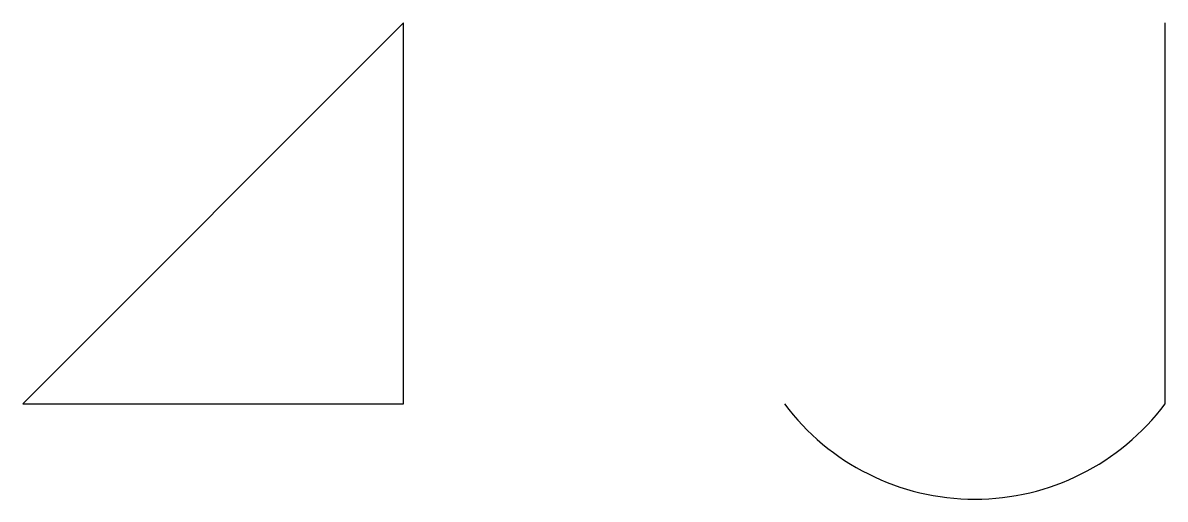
# Model space of a CAD drawing. Header units: millimetres. Extents: x 0 to 15, y -1.2 to 5.
import ezdxf

# ---------------------------------------------------------------- set-up
doc = ezdxf.new("R2010")
doc.units = ezdxf.units.MM

msp = doc.modelspace()

# ---------------------------------------------------------------- linework, layer by layer
msp.add_lwpolyline([(0, 0), (5, 0), (5, 5)], close=True)
msp.add_lwpolyline([(10, 0, 0.5), (15, 0), (15, 5)], format="xyb")

doc.saveas('drawing.dxf')
